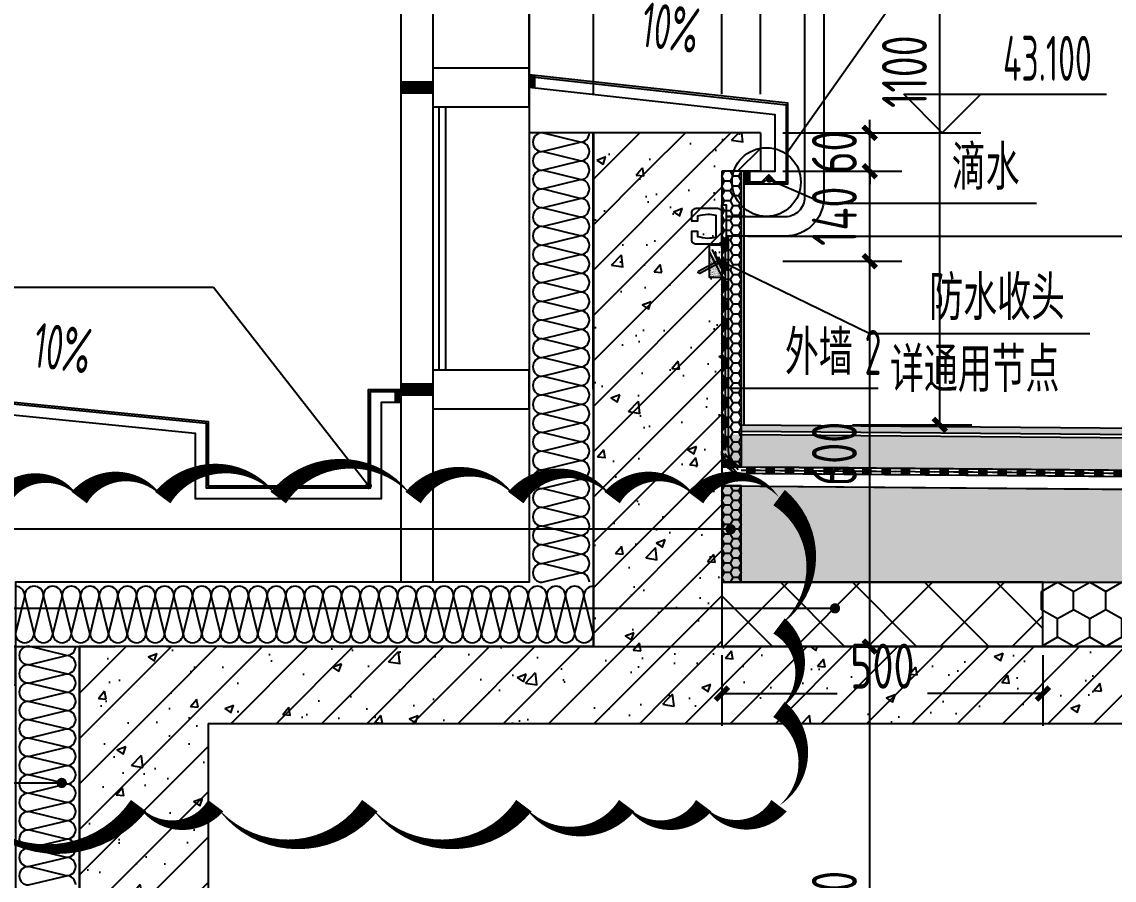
# Model space of a CAD drawing. Extents: x 198753 to 882193, y -399300 to 132460.
# Drawn here: x 359740 to 361442, y -185994 to -184657 of the extents above; entities that cross this region are included whole.
import ezdxf
from ezdxf.enums import TextEntityAlignment as Align

# ---------------------------------------------------------------- set-up
doc = ezdxf.new("R2010")
doc.units = 0
doc.header["$LTSCALE"] = 1000
doc.header["$MEASUREMENT"] = 0
doc.linetypes.add('DOTE', pattern=[2.42, 2, -0.2, 0.02, -0.2])
for name, color, linetype in [('00-图签', 7, 'Continuous'), ('01-标注_尺寸', 124, 'Continuous'), ('01-标注_标高', 200, 'Continuous'), ('01-标注_符号', 200, 'Continuous'), ('02-TEXT_标注', 130, 'Continuous'), ('05-填充_天正', 26, 'Continuous'), ('A-D-玻璃剖线', 130, 'Continuous'), ('A-D-金属剖线', 200, 'Continuous'), ('A-D_龙骨', 131, 'Continuous'), ('A-E_栏杆', 232, 'Continuous'), ('A-O_屋面', 201, 'Continuous'), ('A-O_防水层', 222, 'Continuous'), ('A-SUR_保温', 222, 'Continuous'), ('A-金属背板', 30, 'Continuous'), ('A_AXIS-轴线', 36, 'DOTE'), ('A_STR-砼墙', 51, 'Continuous')]:
    doc.layers.add(name, color=color, linetype=linetype)
doc.layers.add('DIM_MODI', color=6, linetype='Continuous', plot=False)
doc.styles.add('_TCH_DIM', font='ROS1', dxfattribs={"width": 0.8, "bigfont": 'JD'})
doc.styles.add('_TCH_DIM_T3', font='ROS1', dxfattribs={"width": 0.8, "bigfont": 'JD'})
doc.dimstyles.new('_TCH_ARCH&&20', dxfattribs={"dimtxt": 70, "dimasz": 20, "dimexe": 50, "dimexo": 60, "dimgap": 20, "dimtad": 1, "dimdec": 0, "dimzin": 0, "dimdsep": 46, "dimtxsty": '_TCH_DIM_T3', "dimblk": 'ARCHTICK', "dimcen": 0.09, "dimclrt": 4, "dimazin": 2, "dimtfac": 1, "dimtdec": 0, "dimtix": 1, "dimtmove": 2, "dimatfit": 3, "dimfxl": 0, "dimtolj": 1, "dimtzin": 0, "dimarcsym": 0})
pattern_1 = [(45, (0, 0), (-35.355339, 35.355339), []), (50, (0, 0), (143.452037, -12.550427), [15, -165]), (355, (0, 0), (-27.750267, 150.438427), [12, -132]), (100.4514, (11.95, -1.05), (115.701876, 137.88791), [12.74804, -140.22842]), (46.1842, (0, 40), (213.44821, -33.1038), [22.5, -247.5]), (96.6356, (17.79, 37.24), (186.93254, 194.82357), [19.12206, -210.3426]), (351.1842, (0, 40), (186.93239, 194.82372), [18, -198]), (21, (20, 30), (119.38141, -80.523778), [15, -165]), (326, (20, 30), (48.663066, 145.03001), [12, -132]), (71.4514, (29.95, 23.29), (168.044526, 64.5061), [12.74804, -140.22842]), (37.5, (0, 0), (2.431971, 66.578771), [0, -130.4, 0, -134, 0, -132.5]), (7.5, (0, 0), (52.613907, 78.882342), [0, -76.4, 0, -127.4, 0, -50.5]), (327.5, (-44.6, 0), (106.764487, -4.510974), [0, -50, 0, -156, 0, -207]), (317.5, (-64.6, 0), (116.637234, 20.020996), [0, -65, 0, -103.6, 0, -147])]

# ---------------------------------------------------------------- blocks, each defined once
blk = doc.blocks.new('kyuhtr')
blk.add_lwpolyline([(50, -30), (200, -30), (200, 30), (50, 30)], close=True)
at = {"const_width": 20}
blk.add_lwpolyline([(50, 0), (0, 0)], dxfattribs=at)
blk = doc.blocks.new('djalskdjlaskdj')
at = {"layer": '01-标注_符号'}
blk.add_lwpolyline([(6432.9, -125796.9), (7285.5, -125796.9)], dxfattribs=at)
at = {"layer": '01-标注_符号', "const_width": 8}
blk.add_lwpolyline([(7281.5, -125796.9, 1), (7289.5, -125796.9, 1)], format="xyb", close=True, dxfattribs=at)
at = {"layer": 'A-D-玻璃剖线'}
for points in [[(7285.6, -124483.6), (7285.6, -126016.8)], [(7335.6, -124483.6), (7335.6, -126016.8)]]:
    blk.add_lwpolyline(points, dxfattribs=at)
at = {"layer": 'A-D-金属剖线'}
for points in [[(7285.6, -124483.6), (7285.6, -124053.4), (7785.6, -124103.4), (7785.6, -124203.4), (8035.6, -124203.4), (8035.6, -124053.4), (8085.6, -124053.4)], [(7288.6, -124483.6), (7288.6, -124056.7), (7782.6, -124106.1), (7782.6, -124206.4), (8038.6, -124206.4), (8038.6, -124056.4), (8085.6, -124056.4)], [(7305.6, -124483.6), (7305.6, -124075.5), (7765.6, -124121.5), (7765.6, -124223.4), (8055.6, -124223.4), (8055.6, -124073.4), (8085.6, -124073.4)]]:
    blk.add_lwpolyline(points, dxfattribs=at)
at = {"layer": 'A-D_龙骨'}
for points in [[(7485.6, -124483.6), (7485.6, -124453.6)], [(7485.6, -124453.6), (7485.6, -126016.8)]]:
    blk.add_lwpolyline(points, dxfattribs=at)
for p in [(7285.6, -124483.6), (7285.6, -125383.6)]:
    blk.add_blockref('kyuhtr', p, dxfattribs=at)
at = {"layer": '02-TEXT_标注', "style": '_TCH_DIM'}
for s, height, width, p in [('幕墙', 69.46, 0.8, (6432.9, -125775.9)), ('1', 70, 0.64, (6557, -125775.9))]:
    blk.add_text(s, height=height, dxfattribs=dict(at, width=width)).set_placement(p)
blk = doc.blocks.new('_ArchTick')
at = {"color": 0, "linetype": 'ByBlock', "const_width": 0.4}
blk.add_lwpolyline([(-0.5, -0.5), (0.5, 0.5)], dxfattribs=at)
blk = doc.blocks.new('*D2115')
at = {"layer": '01-标注_尺寸', "color": 0, "lineweight": -2, "transparency": 16777216}
for p, q in [((0, -13.3), (0, -123.3)), ((500, -13.3), (500, -123.3)), ((0, -73.3), (179.6, -73.3)), ((500, -73.3), (320.4, -73.3))]:
    blk.add_line(p, q, dxfattribs=at)
at = {"layer": 'Defpoints', "color": 0, "transparency": 16777216}
for p in [(0, 46.7), (500, 46.7), (500, -73.3)]:
    blk.add_point(p, dxfattribs=at)
at = {"layer": '01-标注_尺寸', "color": 0, "lineweight": -2, "transparency": 16777216, "xscale": 20, "yscale": 20, "zscale": 20, "rotation": 180}
blk.add_blockref('_ArchTick', (0, -73.3), dxfattribs=at)
at = {"layer": '01-标注_尺寸', "color": 0, "lineweight": -2, "transparency": 16777216, "xscale": 20, "yscale": 20, "zscale": 20}
blk.add_blockref('_ArchTick', (500, -73.3), dxfattribs=at)
at = {"layer": '01-标注_尺寸', "color": 4, "transparency": 16777216, "insert": (250, -30.6), "char_height": 70, "attachment_point": 5, "style": '_TCH_DIM_T3'}
blk.add_mtext('\\A1;500', dxfattribs=at)
blk = doc.blocks.new('dsafdsg')
for p, q in [((-2.4, -1.8), (-4, 4)), ((-4, 4), (6.3, -6.1)), ((0.5, -4.6), (6.3, -6.1))]:
    blk.add_line(p, q)
for points in [[(-10.7, 8.9), (-10.6, 4.8), (7.3, -12.6), (11.2, -12.3)], [(-9.7, 8.9), (-9.6, 5.2), (-4.9, 0.6)], [(-26.5, -29.5), (-26.6, -26.7), (-2.4, -1.8), (0.5, -4.6), (-23.7, -29.5), (-26.5, -29.5)], [(-4.2, -0.1), (2.3, -6.3)], [(3, -7), (7.7, -11.6), (11.2, -11.3)]]:
    blk.add_lwpolyline(points)
for centre, start, end in [((-10.2, 8.9), 0.813, 180.813), ((-4.5, 0.3), 315.813, 135.813), ((2.7, -6.7), 315.813, 135.813), ((11.2, -11.8), 270.813, 90.813)]:
    blk.add_arc(centre, 0.5, start, end)
blk = doc.blocks.new('$LinePat$聚苯板')
at = {"color": 0}
for p, q in [((14.8, -8.6), (0, 0)), ((29.7, 0), (14.8, -8.6)), ((14.8, -8.6), (14.8, -25.7)), ((14.8, -25.7), (0, -34.3)), ((29.7, -34.3), (14.8, -25.7)), ((0, -34.3), (0, -51.4)), ((0, -51.4), (14.8, -60)), ((14.8, -60), (29.7, -51.4))]:
    blk.add_line(p, q, dxfattribs=at)
blk = doc.blocks.new('$LinePat$防水层2')
at = {"color": 0}
blk.add_line((0, 0), (600, 0), dxfattribs=at)
blk.add_solid([(150, 0), (450, 0), (150, -100), (450, -100)], dxfattribs=at)
blk = doc.blocks.new('*D2152')
at = {"layer": '01-标注_尺寸', "color": 0, "lineweight": -2, "transparency": 16777216}
for p, q in [((360925.7, -185629.8), (361110.9, -185629.8)), ((361060.9, -186429.8), (361060.9, -185629.8)), ((360925.7, -186429.8), (361110.9, -186429.8))]:
    blk.add_line(p, q, dxfattribs=at)
at = {"layer": 'Defpoints', "color": 0, "transparency": 16777216}
for p in [(360865.7, -185629.8), (361060.9, -185629.8), (360865.7, -186429.8)]:
    blk.add_point(p, dxfattribs=at)
at = {"layer": '01-标注_尺寸', "color": 0, "lineweight": -2, "transparency": 16777216, "xscale": 20, "yscale": 20, "zscale": 20}
for p, rotation in [((361060.9, -185629.8), 90), ((361060.9, -186429.8), 270)]:
    blk.add_blockref('_ArchTick', p, dxfattribs=dict(at, rotation=rotation))
at = {"layer": '01-标注_尺寸', "color": 4, "transparency": 16777216, "insert": (361005.9, -186029.8), "char_height": 70, "attachment_point": 5, "rotation": 90, "style": '_TCH_DIM_T3'}
blk.add_mtext('\\A1;800', dxfattribs=at)
blk = doc.blocks.new('*D2153')
at = {"layer": '01-标注_尺寸', "color": 0, "lineweight": -2, "transparency": 16777216}
for p, q in [((360925.7, -185029.8), (361110.9, -185029.8)), ((361060.9, -185629.8), (361060.9, -185029.8)), ((360925.7, -185629.8), (361110.9, -185629.8))]:
    blk.add_line(p, q, dxfattribs=at)
at = {"layer": 'Defpoints', "color": 0, "transparency": 16777216}
for p in [(360865.7, -185029.8), (361060.9, -185029.8), (360865.7, -185629.8)]:
    blk.add_point(p, dxfattribs=at)
at = {"layer": '01-标注_尺寸', "color": 0, "lineweight": -2, "transparency": 16777216, "xscale": 20, "yscale": 20, "zscale": 20}
for p, rotation in [((361060.9, -185029.8), 90), ((361060.9, -185629.8), 270)]:
    blk.add_blockref('_ArchTick', p, dxfattribs=dict(at, rotation=rotation))
at = {"layer": '01-标注_尺寸', "color": 4, "transparency": 16777216, "insert": (361005.9, -185329.8), "char_height": 70, "attachment_point": 5, "rotation": 90, "style": '_TCH_DIM_T3'}
blk.add_mtext('\\A1;600', dxfattribs=at)
blk = doc.blocks.new('*D2154')
at = {"layer": '01-标注_尺寸', "color": 0, "lineweight": -2, "transparency": 16777216}
for p, q in [((360925.7, -184889.8), (361110.9, -184889.8)), ((361060.9, -185029.8), (361060.9, -184889.8)), ((360925.7, -185029.8), (361110.9, -185029.8))]:
    blk.add_line(p, q, dxfattribs=at)
at = {"layer": 'Defpoints', "color": 0, "transparency": 16777216}
for p in [(360865.7, -184889.8), (361060.9, -184889.8), (360865.7, -185029.8)]:
    blk.add_point(p, dxfattribs=at)
at = {"layer": '01-标注_尺寸', "color": 0, "lineweight": -2, "transparency": 16777216, "xscale": 20, "yscale": 20, "zscale": 20}
for p, rotation in [((361060.9, -184889.8), 90), ((361060.9, -185029.8), 270)]:
    blk.add_blockref('_ArchTick', p, dxfattribs=dict(at, rotation=rotation))
at = {"layer": '01-标注_尺寸', "color": 4, "transparency": 16777216, "insert": (361005.9, -184959.8), "char_height": 70, "attachment_point": 5, "rotation": 90, "style": '_TCH_DIM_T3'}
blk.add_mtext('\\A1;140', dxfattribs=at)
blk = doc.blocks.new('*D2155')
at = {"layer": '01-标注_尺寸', "color": 0, "lineweight": -2, "transparency": 16777216}
for p, q in [((361060.9, -184829.8), (361060.9, -184809.8)), ((360925.7, -184829.8), (361110.9, -184829.8)), ((361060.9, -184889.8), (361060.9, -184829.8)), ((360925.7, -184889.8), (361110.9, -184889.8)), ((361060.9, -184889.8), (361060.9, -184909.8))]:
    blk.add_line(p, q, dxfattribs=at)
at = {"layer": 'Defpoints', "color": 0, "transparency": 16777216}
for p in [(360865.7, -184829.8), (361060.9, -184829.8), (360865.7, -184889.8)]:
    blk.add_point(p, dxfattribs=at)
at = {"layer": '01-标注_尺寸', "color": 0, "lineweight": -2, "transparency": 16777216, "xscale": 20, "yscale": 20, "zscale": 20}
for p, rotation in [((361060.9, -184829.8), 270), ((361060.9, -184889.8), 90)]:
    blk.add_blockref('_ArchTick', p, dxfattribs=dict(at, rotation=rotation))
at = {"layer": '01-标注_尺寸', "color": 4, "transparency": 16777216, "insert": (361005.9, -184859.8), "char_height": 70, "attachment_point": 5, "rotation": 90, "style": '_TCH_DIM_T3'}
blk.add_mtext('\\A1;60', dxfattribs=at)
blk = doc.blocks.new('$LinePat$岩棉板')
at = {"color": 0}
for p, q in [((0, -17), (12, -67)), ((12, -67), (24, -17))]:
    blk.add_line(p, q, dxfattribs=at)
for centre, start, end in [((12, -17), 0, 180), ((0, -67), 270, 0), ((24, -67), 180, 270)]:
    blk.add_arc(centre, 12, start, end, dxfattribs=at)
at = {"layer": 'Defpoints'}
blk.add_point((0, 0.1), dxfattribs=at)
at = {"layer": 'Defpoints', "color": 0}
blk.add_point((24, -84), dxfattribs=at)
blk = doc.blocks.new('dasdhkjdhkljd')
at = {"layer": '01-标注_符号', "const_width": 8}
blk.add_lwpolyline([(268.2, -177.5, 1), (276.2, -177.5, 1)], format="xyb", close=True, dxfattribs=at)
at = {"layer": '01-标注_符号'}
blk.add_lwpolyline([(-852.7, -177.5), (272.2, -177.5)], dxfattribs=at)
at = {"layer": 'A-SUR_保温'}
blk.add_lwpolyline([(1100.2, 35.3), (1100, 835), (1000, 835), (1000, 135), (200, 135), (200, -765), (300, -765), (300, 35.3), (1100.2, 35.3)], dxfattribs=at)
at = {"layer": 'A-金属背板'}
blk.add_lwpolyline([(860, 875.4), (870, 875.4), (870, 465.3), (860, 465.3)], close=True, dxfattribs=at)
at = {"layer": 'A-SUR_保温', "yscale": 1.188379012465143, "zscale": 1.188379012465143}
for p, xscale, rotation in [((1000, 805.8), 1.215277637472952, 90), ((1000, 776.7), 1.215277637472952, 90), ((1000, 747.5), 1.215277637472952, 90), ((1000, 718.3), 1.215277637472952, 90), ((1000, 689.2), 1.215277637472952, 90), ((1000, 660), 1.215277637472952, 90), ((1000, 630.8), 1.215277637472952, 90), ((1000, 601.7), 1.215277637472952, 90), ((1000, 572.5), 1.215277637472952, 90), ((1000, 543.3), 1.215277637472952, 90), ((1000, 514.2), 1.215277637472952, 90), ((1000, 485), 1.215277637472952, 90), ((1000, 455.8), 1.215277637472952, 90), ((1000, 426.7), 1.215277637472952, 90), ((1000, 397.5), 1.215277637472952, 90), ((1000, 368.3), 1.215277637472952, 90), ((1000, 339.2), 1.215277637472952, 90), ((1000, 310), 1.215277637472952, 90), ((1000, 280.8), 1.215277637472952, 90), ((1000, 251.7), 1.215277637472952, 90), ((1000, 222.5), 1.215277637472952, 90), ((1000, 193.3), 1.215277637472952, 90), ((1000, 164.2), 1.215277637472952, 90), ((1000, 135), 1.215277637472952, 90), ((229, 35), 1.209676400311606, 179.9999999986771), ((258.1, 35), 1.209676400311606, 179.9999999986771), ((287.1, 35), 1.209676400311606, 179.9999999986771), ((316.1, 35), 1.209676400311606, 179.9999999986771), ((345.2, 35), 1.209676400311606, 179.9999999986771), ((374.2, 35), 1.209676400311606, 179.9999999986771), ((403.2, 35), 1.209676400311606, 179.9999999986771), ((432.3, 35), 1.209676400311606, 179.9999999986771), ((461.3, 35), 1.209676400311606, 179.9999999986771), ((490.3, 35), 1.209676400311606, 179.9999999986771), ((519.4, 35), 1.209676400311606, 179.9999999986771), ((548.4, 35), 1.209676400311606, 179.9999999986771), ((577.4, 35), 1.209676400311606, 179.9999999986771), ((606.5, 35), 1.209676400311606, 179.9999999986771), ((635.5, 35), 1.209676400311606, 179.9999999986771), ((664.5, 35), 1.209676400311606, 179.9999999986771), ((693.5, 35), 1.209676400311606, 179.9999999986771), ((722.6, 35), 1.209676400311606, 179.9999999986771), ((751.6, 35), 1.209676400311606, 179.9999999986771), ((780.6, 35), 1.209676400311606, 179.9999999986771), ((809.7, 35), 1.209676400311606, 179.9999999986771), ((838.7, 35), 1.209676400311606, 179.9999999986771), ((867.7, 35), 1.209676400311606, 179.9999999986771), ((896.8, 35), 1.209676400311606, 179.9999999986771), ((925.8, 35), 1.209676400311606, 179.9999999986771), ((954.8, 35), 1.209676400311606, 179.9999999986771), ((983.9, 35), 1.209676400311606, 179.9999999986771), ((1012.9, 35), 1.209676400311606, 179.9999999986771), ((1041.9, 35), 1.209676400311606, 179.9999999986771), ((1071, 35), 1.209676400311606, 179.9999999986771), ((1100, 35), 1.209676400311606, 179.9999999986771), ((200, 6.7), 1.190854552534985, 90), ((200, -21.9), 1.190854552534985, 90), ((200, -50.5), 1.190854552534985, 90), ((200, -79.1), 1.190854552534985, 90), ((200, -107.6), 1.190854552534985, 90), ((200, -136.2), 1.190854552534985, 90), ((200, -164.8), 1.190854552534985, 90), ((200, -193.4), 1.190854552534985, 90), ((200, -222), 1.190854552534985, 90), ((200, -250.6), 1.190854552534985, 90), ((200, -279.1), 1.190854552534985, 90), ((200, -307.7), 1.190854552534985, 90), ((200, -336.3), 1.190854552534985, 90)]:
    blk.add_blockref('$LinePat$岩棉板', p, dxfattribs=dict(at, xscale=xscale, rotation=rotation))
blk = doc.blocks.new('iutgoire')
at = {"layer": '01-标注_符号'}
for p, q in [((278.3, -73.3), (497.4, 237.6)), ((497.4, 237.6), (1111.1, 237.6)), ((1311.1, 237.6), (1111.1, 237.6)), ((251.9, -112.9), (336.9, -150.1)), ((336.9, -150.1), (667.8, -150.1))]:
    blk.add_line(p, q, dxfattribs=at)
blk.add_lwpolyline([(-6.6, 80.1, 0, 0, 0), (123.4, 64, 16, 0, 0), (182.9, 56.6, 0, 0, 0)], format="xyseb", dxfattribs=at)
at = {"layer": '01-标注_符号', "const_width": 5.33}
blk.add_lwpolyline([(249.5, -111.8, 1), (254.3, -114, 1)], format="xyb", close=True, dxfattribs=at)
at = {"layer": '01-标注_符号'}
for centre, radius in [((1211.1, 237.6), 100), ((247.5, -117), 53.5)]:
    blk.add_circle(centre, radius, dxfattribs=at)
at = {"layer": 'A-D-金属剖线', "const_width": 10}
for points in [[(-117, 50.3), (-117, 30.3)], [(218, -100), (218, -120)]]:
    blk.add_lwpolyline(points, dxfattribs=at)
at = {"layer": 'A-D-金属剖线'}
for points in [[(213, -120), (281, -120), (281, 5.9), (-122, 50)], [(-122, 47.1), (278, 3.2), (278, -117)], [(213, -100), (261, -100), (261, -12.5), (-122, 30.3)], [(278, -117), (262.2, -117), (251, -105.8), (239.8, -117), (213, -117)], [(281, -120), (261, -120), (251, -110), (241, -120), (213, -120)]]:
    blk.add_lwpolyline(points, dxfattribs=at)
at = {"layer": '02-TEXT_标注', "style": '_TCH_DIM'}
for s, height, width, p in [('女儿墙上封铝板做法', 69.46, 0.8, (545.3, 263.4)), ('参', 69.5, 0.8, (804.1, 146.6)), ('97J103-1', 70, 0.64, (866.1, 146.6)), ('滴水', 69.46, 0.8, (536.1, -129.1))]:
    blk.add_text(s, height=height, dxfattribs=dict(at, width=width)).set_placement(p)
for s, p, p2 in [('-', (1197, 256), (1225.3, 256)), ('8', (1197, 166.2), (1225.3, 166.2))]:
    blk.add_text(s, height=53, dxfattribs=at).set_placement(p, p2, align=Align.FIT)
at = {"layer": '02-TEXT_标注', "style": '_TCH_DIM', "width": 0.64}
blk.add_text('10%', height=70, rotation=352.9353, dxfattribs=at).set_placement((50, 94.2))
blk = doc.blocks.new('*D2166')
at = {"layer": '01-标注_尺寸', "color": 0, "lineweight": -2, "transparency": 16777216}
for p, q in [((203.3, 940.8), (389.4, 940.8)), ((339.4, -159.2), (339.4, 940.8)), ((203.3, -159.2), (389.4, -159.2))]:
    blk.add_line(p, q, dxfattribs=at)
at = {"layer": 'Defpoints', "color": 0, "transparency": 16777216}
for p in [(143.3, 940.8), (339.4, 940.8), (143.3, -159.2)]:
    blk.add_point(p, dxfattribs=at)
at = {"layer": '01-标注_尺寸', "color": 0, "lineweight": -2, "transparency": 16777216, "xscale": 20, "yscale": 20, "zscale": 20}
for p, rotation in [((339.4, 940.8), 90), ((339.4, -159.2), 270)]:
    blk.add_blockref('_ArchTick', p, dxfattribs=dict(at, rotation=rotation))
at = {"layer": '01-标注_尺寸', "color": 4, "transparency": 16777216, "insert": (284.4, 390.8), "char_height": 70, "attachment_point": 5, "rotation": 90, "style": '_TCH_DIM_T3'}
blk.add_mtext('\\A1;1100', dxfattribs=at)
blk = doc.blocks.new('*D2050')
at = {"layer": '01-标注_尺寸', "color": 0, "lineweight": -2, "transparency": 16777216}
for p, q in [((360530.4, -184769.8), (360530.4, -184564.1)), ((360630.6, -184769.8), (360630.6, -184564.1)), ((360530.4, -184614.1), (360510.4, -184614.1)), ((360530.4, -184614.1), (360630.6, -184614.1)), ((360630.6, -184614.1), (360650.6, -184614.1))]:
    blk.add_line(p, q, dxfattribs=at)
at = {"layer": 'Defpoints', "color": 0, "transparency": 16777216}
for p in [(360630.6, -184614.1), (360530.4, -184829.8), (360630.6, -184829.8)]:
    blk.add_point(p, dxfattribs=at)
at = {"layer": '01-标注_尺寸', "color": 0, "lineweight": -2, "transparency": 16777216, "xscale": 20, "yscale": 20, "zscale": 20}
blk.add_blockref('_ArchTick', (360530.4, -184614.1), dxfattribs=at)
at = {"layer": '01-标注_尺寸', "color": 0, "lineweight": -2, "transparency": 16777216, "xscale": 20, "yscale": 20, "zscale": 20, "rotation": 180}
blk.add_blockref('_ArchTick', (360630.6, -184614.1), dxfattribs=at)
at = {"layer": '01-标注_尺寸', "color": 4, "transparency": 16777216, "insert": (360580.5, -184559.1), "char_height": 70, "attachment_point": 5, "style": '_TCH_DIM_T3'}
blk.add_mtext('\\A1;100', dxfattribs=at)
blk = doc.blocks.new('*D2051')
at = {"layer": '01-标注_尺寸', "color": 0, "lineweight": -2, "transparency": 16777216}
for p, q in [((360630.6, -184769.8), (360630.6, -184564.1)), ((360830.6, -184769.8), (360830.6, -184564.1)), ((360630.6, -184614.1), (360830.6, -184614.1))]:
    blk.add_line(p, q, dxfattribs=at)
at = {"layer": 'Defpoints', "color": 0, "transparency": 16777216}
for p in [(360830.6, -184614.1), (360630.6, -184829.8), (360830.6, -184829.8)]:
    blk.add_point(p, dxfattribs=at)
at = {"layer": '01-标注_尺寸', "color": 0, "lineweight": -2, "transparency": 16777216, "xscale": 20, "yscale": 20, "zscale": 20, "rotation": 180}
blk.add_blockref('_ArchTick', (360630.6, -184614.1), dxfattribs=at)
at = {"layer": '01-标注_尺寸', "color": 0, "lineweight": -2, "transparency": 16777216, "xscale": 20, "yscale": 20, "zscale": 20}
blk.add_blockref('_ArchTick', (360830.6, -184614.1), dxfattribs=at)
at = {"layer": '01-标注_尺寸', "color": 4, "transparency": 16777216, "insert": (360730.6, -184559.1), "char_height": 70, "attachment_point": 5, "style": '_TCH_DIM_T3'}
blk.add_mtext('\\A1;200', dxfattribs=at)
blk = doc.blocks.new('*D2052')
at = {"layer": '01-标注_尺寸', "color": 0, "lineweight": -2, "transparency": 16777216}
for p, q in [((360830.6, -184769.8), (360830.6, -184564.1)), ((360890.6, -184769.8), (360890.6, -184564.1)), ((360830.6, -184614.1), (360810.6, -184614.1)), ((360830.6, -184614.1), (360890.6, -184614.1)), ((360890.6, -184614.1), (360910.6, -184614.1))]:
    blk.add_line(p, q, dxfattribs=at)
at = {"layer": 'Defpoints', "color": 0, "transparency": 16777216}
for p in [(360890.6, -184614.1), (360830.6, -184829.8), (360890.6, -184829.8)]:
    blk.add_point(p, dxfattribs=at)
at = {"layer": '01-标注_尺寸', "color": 0, "lineweight": -2, "transparency": 16777216, "xscale": 20, "yscale": 20, "zscale": 20}
blk.add_blockref('_ArchTick', (360830.6, -184614.1), dxfattribs=at)
at = {"layer": '01-标注_尺寸', "color": 0, "lineweight": -2, "transparency": 16777216, "xscale": 20, "yscale": 20, "zscale": 20, "rotation": 180}
blk.add_blockref('_ArchTick', (360890.6, -184614.1), dxfattribs=at)
at = {"layer": '01-标注_尺寸', "color": 4, "transparency": 16777216, "insert": (360860.6, -184559.1), "char_height": 70, "attachment_point": 5, "style": '_TCH_DIM_T3'}
blk.add_mtext('\\A1;60', dxfattribs=at)
blk = doc.blocks.new('dfsgfdgh')
at = {"transparency": 33554641}
h = blk.add_hatch(dxfattribs=at)
h.set_pattern_fill('ANSI37', color=26, scale=50)
h.set_pattern_definition([(45, (4580, -17100), (-56.1266, 56.1266), []), (135, (4580, -17100), (-56.1266, -56.1266), [])])
h.paths.add_polyline_path([(0, 0), (500, 0), (500, 100), (0, 100)])
at = {"color": 26}
blk.add_lwpolyline([(0, 0), (500, 0), (500, 100), (0, 100)], close=True, dxfattribs=at)
at = {"layer": '01-标注_尺寸'}
dim = blk.add_linear_dim(base=(500, -73.3), p1=(0, 46.7), p2=(500, 46.7), angle=360, dimstyle='_TCH_ARCH&&20', dxfattribs=at)
dim.commit()
dim.dimension.update_dxf_attribs({"geometry": '*D2115', "text_midpoint": (250, -30.6), "dimtype": 161})
blk = doc.blocks.new('dlaksjdlkjasdl')
at = {"layer": '05-填充_天正'}
h = blk.add_hatch(dxfattribs=at)
h.set_pattern_fill('钢筋混凝土', color=256, scale=20, style=0)
h.set_pattern_definition(pattern_1)
h.paths.add_polyline_path([(360630.6, -184829.8), (360630.6, -184889.8), (360890.6, -184889.8), (360890.6, -184829.8)])
h = blk.add_hatch(dxfattribs=at)
h.set_pattern_fill('钢筋混凝土', color=256, scale=20, style=0)
h.set_pattern_definition(pattern_1)
h.paths.add_polyline_path([(360830.6, -184889.8), (360630.6, -184889.8), (360630.6, -185629.5), (360737.2, -185669.5), (360830.6, -185629.5)])
h = blk.add_hatch(dxfattribs=at)
h.set_pattern_fill('钢筋混凝土', color=256, scale=20, style=0)
h.set_pattern_definition(pattern_1)
h.paths.add_polyline_path([(360030.4, -185749.5), (359830.4, -185629.5), (359830.4, -186429.5), (360030.4, -186429.5)])
h = blk.add_hatch(dxfattribs=at)
h.set_pattern_fill('钢筋混凝土', color=256, scale=20, style=0)
h.set_pattern_definition(pattern_1)
h.paths.add_polyline_path([(359830.4, -185629.5), (360030.4, -185749.5), (360750.6, -185749.5), (360737.2, -185669.5), (360630.6, -185629.5)])
h = blk.add_hatch(dxfattribs=at)
h.set_pattern_fill('钢筋混凝土', color=256, scale=20, style=0)
h.set_pattern_definition(pattern_1)
h.paths.add_polyline_path([(362880.4, -185749.5), (362880.4, -185629.5), (360830.6, -185629.5), (360737.2, -185669.5), (360750.6, -185749.5)])
at = {"layer": 'A-SUR_保温'}
h = blk.add_hatch(dxfattribs=at)
h.set_pattern_fill('AR-SAND', color=26)
h.set_pattern_definition([(37.5, (361730.5672, -197904.7717), (-0.08000156, 2.4470662), [0, -1.9304, 0, -2.159, 0, -2.06375]), (7.5, (361730.5672, -197904.7717), (2.2476164, 3.5841255), [0, -1.0414, 0, -1.7399, 0, -0.66675]), (327.5, (361729.0051, -197904.7717), (3.95496185, 0.00718592), [0, -0.635, 0, -2.286, 0, -2.9845]), (317.5, (361729.005, -197904.7717), (3.8177823, 1.1146466), [0, -0.3175, 0, -1.4986, 0, -1.7145])])
h.paths.add_polyline_path([(360810.6, -185014.1), (360810.6, -185054.8), (360830.6, -185054.8), (360830.6, -185052.8)])
h = blk.add_hatch(dxfattribs=at)
h.set_pattern_fill('ANSI36', color=26, scale=10)
h.set_pattern_definition([(45, (272843.27, 216802.605), (8.4189901, 30.8696304), [39.6875, -7.9375, 0, -7.9375])])
h.paths.add_polyline_path([(364382.6, -185323.8), (364382.6, -185313.8), (360860.6, -185284.6), (360860.6, -185294.6)])
h = blk.add_hatch(dxfattribs=at)
h.set_pattern_fill('混凝土', color=26, scale=20)
h.set_pattern_definition([(50, (-113439.5, 110003.05), (143.452037, -12.550427), [15, -165]), (355, (-113439.5, 110003.05), (-27.750267, 150.438427), [12, -132]), (100.4514, (-113427.54, 110002), (115.701876, 137.88791), [12.748038, -140.228422]), (46.1842, (-113439.5, 110043.05), (213.44821, -33.103803), [22.5, -247.5]), (96.6356, (-113421.7, 110040.3), (186.93254, 194.823574), [19.12206, -210.3426]), (351.1842, (-113439.5, 110043.05), (186.93239, 194.82372), [18, -198]), (21, (-113419.5, 110033.05), (119.38141, -80.523778), [15, -165]), (326, (-113419.5, 110033.05), (48.663066, 145.03001), [12, -132]), (71.4514, (-113409.55, 110026.34), (168.044526, 64.5061), [12.748038, -140.228422]), (37.5, (-113439.494, 110003.05), (2.431971, 66.578771), [0, -130.4, 0, -134, 0, -132.5]), (7.5, (-113439.494, 110003.05), (52.6139075, 78.882342), [0, -76.4, 0, -127.4, 0, -50.5]), (327.5, (-113484.094, 110003.05), (106.764487, -4.5109743), [0, -50, 0, -156, 0, -207]), (317.5, (-113504.09, 110003.05), (116.637234, 20.020996), [0, -65, 0, -103.6, 0, -147])])
h.paths.add_polyline_path([(364382.6, -185373.7), (364382.6, -185323.6), (360830.6, -185299.7), (360830.6, -185350)])
h = blk.add_hatch(dxfattribs=at)
h.set_pattern_fill('加气混凝土', color=26, scale=20)
h.set_pattern_definition([(0, (395335.8, 212519.55), (120, 240), [0, -240]), (0, (395195.4, 212487.15), (120, 240), [0, -240]), (0, (395273.4, 212484.75), (120, 240), [0, -240]), (0, (395358.6, 212555.55), (120, 240), [0, -240]), (0, (395259, 212472.75), (120, 240), [0, -240]), (0, (395382.6, 212706.75), (120, 240), [0, -240]), (0, (395309.4, 212687.55), (120, 240), [0, -240]), (0, (395347.8, 212657.55), (120, 240), [0, -240]), (0, (395152.2, 212652.75), (120, 240), [0, -240]), (0, (395269.8, 212641.95), (120, 240), [0, -240]), (0, (395224.2, 212580.75), (120, 240), [0, -240]), (0, (395226.6, 212490.75), (120, 240), [0, -240]), (0, (395316.6, 212481.15), (120, 240), [0, -240]), (0, (395382.6, 212586.75), (120, 240), [0, -240]), (0, (395158.2, 212549.55), (120, 240), [0, -240]), (0, (395178.6, 212590.35), (120, 240), [0, -240]), (0, (395272.2, 212573.55), (120, 240), [0, -240]), (0, (395238.6, 212538.75), (120, 240), [0, -240]), (0, (395219.4, 212617.95), (120, 240), [0, -240]), (0, (395249.4, 212707.95), (120, 240), [0, -240]), (0, (395167.8, 212499.15), (120, 240), [0, -240]), (0, (395299.8, 212658.75), (120, 240), [0, -240]), (0, (395188.2, 212662.35), (120, 240), [0, -240]), (0, (395169, 212693.55), (120, 240), [0, -240]), (130.601294, (395367.866, 212631.61), (-599.99999337, 720.00000315), [10.53662, -4414.8444]), (18.434949, (395350.723, 212636.18), (599.9999978, 239.9999982), [10.8421, -1507.05116]), (90, (395350.72, 212625.9), (120, 240), [10.28571, -469.71426]), (161.565051, (395361.01, 212622.467), (-600.000003, 239.999982), [10.8421, -1507.05116]), (53.130102, (395361.01, 212622.467), (120, 240), [11.42857, -1188.5714]), (135, (395370.15, 212500.18), (-120.000015, 239.999984), [9.69746, -669.12504]), (45, (395356.44, 212500.18), (120, 239.999999), [9.69746, -669.12504]), (135, (395363.294, 212493.32), (-120.000015, 239.999984), [9.69746, -669.12504]), (45, (395363.294, 212493.32), (120, 239.999999), [9.69746, -669.12504]), (116.56505, (395254.72, 212661.32), (-2e-05, 479.99999), [12.77753, -255.5506]), (180, (395249, 212672.75), (-120, 240), [13.71429, -226.2857]), (63.43495, (395229.58, 212661.32), (1e-06, 480), [12.77753, -255.5506]), (116.56505, (395235.3, 212649.9), (-2e-05, 479.99999), [12.77753, -255.5506]), (0, (395235.3, 212649.9), (120, 240), [13.71429, -226.2857]), (63.43495, (395249, 212649.9), (1e-06, 480), [12.77753, -255.5506]), (107.102728, (395345.009, 212580.181), (-359.99998624, 1200.00000194), [15.54454, -6513.161]), (143.972626, (395340.437, 212595.038), (-2279.9999711, 1679.9999981), [15.54454, -3248.808]), (180, (395327.87, 212604.18), (-120, 240), [14.85714, -225.14284]), (36.0273733, (395300.437, 212595.038), (2279.99998315, 1679.9999819), [15.54454, -3248.808]), (71.565051, (395295.866, 212581.324), (360.000002, 1199.999998), [14.45613, -1503.43712]), (107.102728, (395300.437, 212566.467), (-359.99998624, 1200.00000194), [15.54454, -6513.161]), (143.972626, (395313.009, 212557.324), (-2279.9999711, 1679.9999981), [15.54454, -3248.808]), (0, (395313, 212557.32), (120, 240), [14.85714, -225.14284]), (36.0273733, (395327.866, 212557.324), (2279.99998315, 1679.9999819), [15.54454, -3248.808]), (71.565051, (395340.437, 212566.467), (360.000002, 1199.999998), [14.45613, -1503.43712]), (150.255118, (395347.294, 212692.18), (-360.0000009, 239.999997), [9.21401, -1925.72784]), (90, (395339.3, 212687.61), (120, 240), [9.14286, -470.8571]), (29.744881, (395339.294, 212687.61), (360.0000002, 239.9999989), [9.21401, -1925.72784]), (116.56505, (395291.3, 212521.9), (-2e-05, 479.99999), [12.77753, -255.5506]), (168.690067, (395285.58, 212533.324), (-1080.0000008, 239.999994), [11.6549, -2435.8742]), (41.185925, (395265.009, 212527.61), (2999.99998182, 2639.9999769), [12.14874, -5090.3208]), (90, (395265.01, 212516.18), (120, 240), [11.42857, -468.5714]), (138.814074, (395274.151, 212508.181), (-2999.99994668, 2640.0000168), [12.14874, -5090.3208]), (16.6992442, (395274.151, 212508.181), (3959.9999702, 1199.99998743), [11.93178, -4999.415]), (60.945396, (395285.58, 212511.61), (119.99999968, 239.99999788), [11.76643, -4930.1358]), (109.983106, (395190.723, 212622.467), (-600.00000226, 1679.99999555), [13.3768, -5604.879]), (155.556045, (395186.151, 212635.038), (-1560.00000595, 719.99998504), [13.8092, -5786.0526]), (24.4439547, (395161.009, 212635.038), (1560.00000078, 719.99999654), [13.8092, -5786.0526]), (70.0168934, (395156.437, 212622.467), (600.0000018, 1679.99999583), [13.3768, -5604.879]), (109.983106, (395161.009, 212609.895), (-600.00000226, 1679.99999555), [13.3768, -5604.879]), (160.016893, (395173.58, 212605.324), (-600.0000004, 239.9999891), [13.3768, -2795.751]), (19.9831065, (395173.58, 212605.324), (599.9999967, 239.9999996), [13.3768, -2795.751]), (70.0168934, (395186.151, 212609.895), (600.0000018, 1679.99999583), [13.3768, -5604.879]), (122.005383, (395279.866, 212600.753), (-120.0000161, 239.9999877), [10.78169, -2253.3736]), (18.434949, (395263.866, 212606.467), (599.9999978, 239.9999982), [10.8421, -1507.05116]), (90, (395263.87, 212596.18), (120, 240), [10.28571, -469.71426]), (161.565051, (395274.15, 212592.753), (-600.000003, 239.999982), [10.8421, -1507.05116]), (54.462322, (395274.151, 212592.753), (839.9999988, 1199.9999982), [9.83123, -4119.2846]), (116.56505, (395210.15, 212542.47), (-2e-05, 479.99999), [12.77753, -255.5506]), (180, (395204.44, 212553.9), (-120, 240), [12.57143, -227.42856]), (59.0362434, (395185.009, 212542.467), (120.0000004, 239.9999988), [13.32789, -2785.5288]), (120.963756, (395191.866, 212531.038), (-120.0000164, 239.999989), [13.32789, -2785.5288]), (0, (395191.87, 212531.04), (120, 240), [12.57143, -227.42856]), (63.43495, (395204.44, 212531.04), (1e-06, 480), [12.77753, -255.5506])])
h.paths.add_polyline_path([(364382.6, -185529.7), (364382.6, -185403.7), (360830.6, -185380), (360830.6, -185529.6)])
at = {"layer": '01-标注_符号'}
for p, q in [((360828.5, -185029.2), (361060.9, -185142.4)), ((361060.9, -185142.4), (361403.5, -185142.4))]:
    blk.add_line(p, q, dxfattribs=at)
blk.add_lwpolyline([(361073.9, -185227.9), (360843.2, -185227.9)], dxfattribs=at)
at = {"layer": 'A-O_屋面'}
for p, q in [((360860.6, -185284.6), (364382.6, -185313.8)), ((360860.6, -185294.6), (364382.6, -185323.8)), ((360860.6, -185299.7), (364382.6, -185328.8)), ((360830.6, -185379.8), (364382.6, -185408.9))]:
    blk.add_line(p, q, dxfattribs=at)
for points in [[(360830.7, -185349.8), (364382.6, -185378.9)], [(360830.6, -185359.8), (364382.6, -185388.9)], [(360830.6, -185379.8), (364382.6, -185408.9)], [(360830.6, -185529.8), (364382.6, -185529.8)]]:
    blk.add_lwpolyline(points, dxfattribs=at)
at = {"layer": 'A-O_防水层'}
for points in [[(360830.6, -184889.8), (360830.6, -185324.8, 0.450127), (360860.6, -185360.1), (364382.6, -185388.9)], [(360840.6, -184992.4), (360840.6, -185324.8, 0.330591), (360860.6, -185350.1), (364382.6, -185378.9)]]:
    blk.add_lwpolyline(points, format="xyb", dxfattribs=at)
at = {"layer": 'A-SUR_保温'}
blk.add_line((360830.6, -185052.8), (360810.6, -185014.1), dxfattribs=at)
for points in [[(360860.6, -184889.8), (360860.6, -185349.8)], [(360865.6, -185284.6), (360865.6, -184889.5)]]:
    blk.add_lwpolyline(points, dxfattribs=at)
at = {"layer": 'A-SUR_保温', "color": 26}
blk.add_lwpolyline([(360830.6, -185529.8), (360860.6, -185529.8), (360860.6, -185379.8), (360830.6, -185379.8), (360830.6, -185529.8)], dxfattribs=at)
at = {"layer": 'A_STR-砼墙'}
for p, q in [((360630.6, -184829.8), (360630.6, -184889.8)), ((360890.6, -184829.8), (360630.6, -184829.8)), ((360890.6, -184829.8), (360890.6, -184889.8)), ((360630.6, -184889.8), (360630.6, -185629.5)), ((360830.6, -184889.8), (360830.6, -185629.5)), ((360890.6, -184889.8), (360830.6, -184889.8)), ((359830.4, -185629.5), (359830.4, -186429.5)), ((359830.4, -185629.5), (360630.6, -185629.5)), ((360830.6, -185629.5), (362880.4, -185629.5)), ((360030.4, -185749.5), (360030.4, -186429.5)), ((360030.4, -185749.5), (360750.6, -185749.5)), ((360750.6, -185749.5), (362880.4, -185749.5))]:
    blk.add_line(p, q, dxfattribs=at)
blk.add_lwpolyline([(360830.6, -185004.8), (360810.6, -185004.8), (360810.6, -185054.8), (360830.6, -185054.8)], dxfattribs=at)
at = {"layer": 'A-O_防水层', "yscale": 0.05, "zscale": 0.05}
for p, xscale, rotation in [((360835.6, -184992.4), 0.05036248211420818, 270.0000000022977), ((360840.6, -184992.4), 0.05036248211420818, 270.0000000022977), ((360835.6, -185022.6), 0.05036248211420818, 270.0000000022977), ((360840.6, -185022.6), 0.05036248211420818, 270.0000000022977), ((360835.6, -185052.8), 0.05036248211420818, 270.0000000022977), ((360840.6, -185052.8), 0.05036248211420818, 270.0000000022977), ((360835.6, -185083), 0.05036248211420818, 270.0000000022977), ((360840.6, -185083), 0.05036248211420818, 270.0000000022977), ((360835.6, -185113.2), 0.05036248211420818, 270.0000000022977), ((360840.6, -185113.2), 0.05036248211420818, 270.0000000022977), ((360835.6, -185143.5), 0.05036248211420818, 270.0000000022977), ((360840.6, -185143.5), 0.05036248211420818, 270.0000000022977), ((360835.6, -185173.7), 0.05036248211420818, 270.0000000022977), ((360840.6, -185173.7), 0.05036248211420818, 270.0000000022977), ((360835.6, -185203.9), 0.05036248211420818, 270.0000000022977), ((360840.6, -185203.9), 0.05036248211420818, 270.0000000022977), ((360835.6, -185234.1), 0.05036248211420818, 270.0000000022977), ((360840.6, -185234.1), 0.05036248211420818, 270.0000000022977), ((360835.6, -185264.3), 0.05036248211420818, 270.0000000022977), ((360840.6, -185264.3), 0.05036248211420818, 270.0000000022977), ((360835.6, -185294.6), 0.05036248211420818, 270.0000000022977), ((360840.6, -185294.6), 0.05036248211420818, 270.0000000022977), ((360829.4, -185330.4), 0.06540432459899427, 310.3727033262929), ((360835.4, -185329.5), 0.05366424254318018, 309.5405787730102), ((360860.6, -185350.1), 0.05017259166351752, 359.5312682968777), ((360860.6, -185355.1), 0.0501725916582979, 359.5312690254698), ((360890.7, -185350.3), 0.05017259166351752, 359.5312682968777), ((360890.7, -185355.3), 0.0501725916582979, 359.5312690254698), ((360920.8, -185350.5), 0.05017259166351752, 359.5312682968777), ((360920.8, -185355.5), 0.0501725916582979, 359.5312690254698), ((360950.9, -185350.8), 0.05017259166351752, 359.5312682968777), ((360950.9, -185355.8), 0.0501725916582979, 359.5312690254698), ((360981, -185351), 0.05017259166351752, 359.5312682968777), ((360981, -185356), 0.0501725916582979, 359.5312690254698), ((361011.1, -185351.3), 0.05017259166351752, 359.5312682968777), ((361011.1, -185356.3), 0.0501725916582979, 359.5312690254698), ((361041.2, -185351.5), 0.05017259166351752, 359.5312682968777), ((361041.2, -185356.5), 0.0501725916582979, 359.5312690254698), ((361071.3, -185351.8), 0.05017259166351752, 359.5312682968777), ((361071.3, -185356.8), 0.0501725916582979, 359.5312690254698), ((361101.4, -185352), 0.05017259166351752, 359.5312682968777), ((361101.4, -185357), 0.0501725916582979, 359.5312690254698), ((361131.5, -185352.3), 0.05017259166351752, 359.5312682968777), ((361131.5, -185357.3), 0.0501725916582979, 359.5312690254698), ((361161.6, -185352.5), 0.05017259166351752, 359.5312682968777), ((361161.6, -185357.5), 0.0501725916582979, 359.5312690254698), ((361191.7, -185352.8), 0.05017259166351752, 359.5312682968777), ((361191.7, -185357.8), 0.0501725916582979, 359.5312690254698), ((361221.8, -185353), 0.05017259166351752, 359.5312682968777), ((361221.8, -185358), 0.0501725916582979, 359.5312690254698), ((361251.9, -185353.3), 0.05017259166351752, 359.5312682968777), ((361251.9, -185358.3), 0.0501725916582979, 359.5312690254698), ((361282, -185353.5), 0.05017259166351752, 359.5312682968777), ((361282, -185358.5), 0.0501725916582979, 359.5312690254698), ((361312.1, -185353.7), 0.05017259166351752, 359.5312682968777), ((361312.1, -185358.7), 0.0501725916582979, 359.5312690254698), ((361342.2, -185354), 0.05017259166351752, 359.5312682968777), ((361342.2, -185359), 0.0501725916582979, 359.5312690254698), ((361372.4, -185354.2), 0.05017259166351752, 359.5312682968777), ((361372.4, -185359.2), 0.0501725916582979, 359.5312690254698), ((361402.5, -185354.5), 0.05017259166351752, 359.5312682968777), ((361402.5, -185359.5), 0.0501725916582979, 359.5312690254698), ((361432.6, -185354.7), 0.05017259166351752, 359.5312682968777), ((361432.6, -185359.7), 0.0501725916582979, 359.5312690254698)]:
    blk.add_blockref('$LinePat$防水层2', p, dxfattribs=dict(at, xscale=xscale, rotation=rotation))
at = {"layer": 'A-SUR_保温', "color": 26}
for p, xscale, yscale, zscale, rotation in [((360860.6, -184905.1), -0.5164076507017341, 0.5, 0.5, 269.9999999954977), ((360860.6, -184920.4), -0.5164076507017341, 0.5, 0.5, 269.9999999954977), ((360860.6, -184935.8), -0.5164076507017341, 0.5, 0.5, 269.9999999954977), ((360860.6, -184951.1), -0.5164076507017341, 0.5, 0.5, 269.9999999954977), ((360860.6, -184966.4), -0.5164076507017341, 0.5, 0.5, 269.9999999954977), ((360860.6, -184981.8), -0.5164076507017341, 0.5, 0.5, 269.9999999954977), ((360860.6, -184997.1), -0.5164076507017341, 0.5, 0.5, 269.9999999954977), ((360860.6, -185012.4), -0.5164076507017341, 0.5, 0.5, 269.9999999954977), ((360860.6, -185027.8), -0.5164076507017341, 0.5, 0.5, 269.9999999954977), ((360860.6, -185043.1), -0.5164076507017341, 0.5, 0.5, 269.9999999954977), ((360860.6, -185058.4), -0.5164076507017341, 0.5, 0.5, 269.9999999954977), ((360860.6, -185073.8), -0.5164076507017341, 0.5, 0.5, 269.9999999954977), ((360860.6, -185089.1), -0.5164076507017341, 0.5, 0.5, 269.9999999954977), ((360860.6, -185104.4), -0.5164076507017341, 0.5, 0.5, 269.9999999954977), ((360860.6, -185119.8), -0.5164076507017341, 0.5, 0.5, 269.9999999954977), ((360860.6, -185135.1), -0.5164076507017341, 0.5, 0.5, 269.9999999954977), ((360860.6, -185150.4), -0.5164076507017341, 0.5, 0.5, 269.9999999954977), ((360860.6, -185165.8), -0.5164076507017341, 0.5, 0.5, 269.9999999954977), ((360860.6, -185181.1), -0.5164076507017341, 0.5, 0.5, 269.9999999954977), ((360860.6, -185196.4), -0.5164076507017341, 0.5, 0.5, 269.9999999954977), ((360860.6, -185211.8), -0.5164076507017341, 0.5, 0.5, 269.9999999954977), ((360860.6, -185227.1), -0.5164076507017341, 0.5, 0.5, 269.9999999954977), ((360860.6, -185242.4), -0.5164076507017341, 0.5, 0.5, 269.9999999954977), ((360860.6, -185257.8), -0.5164076507017341, 0.5, 0.5, 269.9999999954977), ((360860.6, -185273.1), -0.5164076507017341, 0.5, 0.5, 269.9999999954977), ((360860.6, -185288.4), -0.5164076507017341, 0.5, 0.5, 269.9999999954977), ((360860.6, -185303.8), -0.5164076507017341, 0.5, 0.5, 269.9999999954977), ((360860.6, -185319.1), -0.5164076507017341, 0.5, 0.5, 269.9999999954977), ((360860.6, -185334.4), -0.5164076507017341, 0.5, 0.5, 269.9999999954977), ((360860.6, -185349.8), -0.5164076507017341, 0.5, 0.5, 269.9999999954977), ((360860.6, -185394.8), -0.5051566748473392, 0.5, 0.5, 269.9999988180658), ((360860.6, -185409.8), -0.5051566748473392, 0.5, 0.5, 269.9999988180658), ((360860.6, -185424.8), -0.5051566748473392, 0.5, 0.5, 269.9999988180658), ((360860.6, -185439.8), -0.5051566748473392, 0.5, 0.5, 269.9999988180658), ((360860.6, -185454.8), -0.5051566748473392, 0.5, 0.5, 269.9999988180658), ((360860.6, -185469.8), -0.5051566748473392, 0.5, 0.5, 269.9999988180658), ((360860.6, -185484.8), -0.5051566748473392, 0.5, 0.5, 269.9999988180658), ((360860.6, -185499.8), -0.5051566748473392, 0.5, 0.5, 269.9999988180658), ((360860.6, -185514.8), -0.5051566748473392, 0.5, 0.5, 269.9999988180658), ((360860.6, -185529.8), -0.5051566748473392, 0.5, 0.5, 269.9999988180658), ((361328.5, -185629.8), -1.686194089302684, 1.666666666666667, 1.666666666666667, 180.000000001152), ((361378.5, -185629.8), -1.686194089302684, 1.666666666666667, 1.666666666666667, 180.000000001152), ((361428.6, -185629.8), -1.686194089302684, 1.666666666666667, 1.666666666666667, 180.000000001152)]:
    blk.add_blockref('$LinePat$聚苯板', p, dxfattribs=dict(at, xscale=xscale, yscale=yscale, zscale=zscale, rotation=rotation))
at = {"layer": 'A-SUR_保温', "rotation": 342.3196339635746}
blk.add_blockref('dsafdsg', (360827.7, -185027.8), dxfattribs=at)
at = {"layer": 'A-SUR_保温', "xscale": 0.07251641290586743, "yscale": 0.05, "zscale": 0.05, "rotation": 297.3655606718143}
blk.add_blockref('$LinePat$防水层2', (360815, -185011.8), dxfattribs=at)
at = {"layer": 'A-SUR_保温', "color": 26}
blk.add_blockref('dfsgfdgh', (360830.6, -185629.8), dxfattribs=at)
at = {"layer": '02-TEXT_标注', "style": '_TCH_DIM'}
for s, height, width, p in [('防水收头', 69.46, 0.8, (361153.7, -185121.4)), ('外墙', 69.46, 0.8, (360928.9, -185206.9)), ('2', 70, 0.64, (361053, -185206.9)), ('详通用节点', 69.46, 0.8, (361092.5, -185233.4))]:
    blk.add_text(s, height=height, dxfattribs=dict(at, width=width)).set_placement(p)
at = {"layer": '01-标注_尺寸'}
for p1, p2, picture, middle in [((360865.7, -184889.8), (360865.7, -184829.8), '*D2155', (361005.9, -184859.8)), ((360865.7, -185029.8), (360865.7, -184889.8), '*D2154', (361005.9, -184959.8)), ((360865.7, -185629.8), (360865.7, -185029.8), '*D2153', (361005.9, -185329.8)), ((360865.7, -186429.8), (360865.7, -185629.8), '*D2152', (361005.9, -186029.8))]:
    dim = blk.add_aligned_dim(p1=p1, p2=p2, distance=-195.2, dimstyle='_TCH_ARCH&&20', dxfattribs=at)
    dim.commit()
    dim.dimension.update_dxf_attribs({"geometry": picture, "text_midpoint": middle})
blk = doc.blocks.new('*U318')
at = {"layer": 'A-E_栏杆'}
for p, q in [((37.4, 165.3), (6.7, 165.3)), ((40.3, 134.7), (3552, 134.7))]:
    blk.add_line(p, q, dxfattribs=at)
for points in [[(6.7, 165.3), (99.3, 165.3, 0.414214), (129.3, 195.3), (129.3, 926)], [(158.9, 925.9), (158.9, 194.7, -0.414214), (98.9, 134.7), (6.7, 134.7)], [(-22, 168.5, 0.038299), (-37.9, 165.7), (-37.9, 157.8), (-46.9, 157.8), (-46.9, 171.3, -0.414214), (-40.1, 178), (-6.7, 178, -0.414214), (0, 171.3)], [(-22, 131.5, 0.022818), (-9, 133.2), (-9, 166.8, 0.022818), (-22, 168.5)], [(0, 128.7, -0.414214), (-6.7, 122), (-40.1, 122, -0.414214), (-46.9, 128.7), (-46.9, 142.2), (-37.9, 142.2), (-37.9, 134.3, 0.038299), (-22, 131.5, 0.038299)]]:
    blk.add_lwpolyline(points, format="xyb", dxfattribs=at)
blk.add_lwpolyline([(6.7, 116.4), (0, 116.4), (0, 183.6), (6.7, 183.6)], close=True, dxfattribs=at)
at = {"layer": '01-标注_尺寸'}
dim = blk.add_aligned_dim(p1=(143.3, -159.2), p2=(143.3, 940.8), distance=-196, dimstyle='_TCH_ARCH&&20', dxfattribs=at)
dim.commit()
dim.dimension.update_dxf_attribs({"geometry": '*D2166', "text_midpoint": (284.4, 390.8)})

msp = doc.modelspace()

# ---------------------------------------------------------------- linework, layer by layer
at = {"layer": '01-标注_标高'}
for p, q in [((361173.9, -184829.8), (361113.9, -184769.8)), ((361113.9, -184769.8), (361429.8, -184769.8)), ((361173.9, -184829.8), (361233.9, -184769.8)), ((361013.9, -184829.8), (361233.9, -184829.8))]:
    msp.add_line(p, q, dxfattribs=at)
at = {"layer": '01-标注_符号'}
for p, q in [((360039.1, -185070.6), (359542.5, -185070.6)), ((360280.4, -185379.5), (360039.1, -185070.6)), ((360844.3, -185447.2), (359530.6, -185447.2)), ((361006.8, -185570.4), (359530.6, -185570.4))]:
    msp.add_line(p, q, dxfattribs=at)
msp.add_lwpolyline([(359699.3, -185208.6, 0, 0, 0), (359829.2, -185224.7, 16, 0, 0), (359888.8, -185232.1, 0, 0, 0)], format="xyseb", dxfattribs=at)
for points, const_width in [([(360282, -185381.6, 1), (360278.7, -185377.4, 1)], 5.33), ([(360848.3, -185447.2, 1), (360840.3, -185447.2, 1)], 8), ([(361010.8, -185570.4, 1), (361002.8, -185570.4, 1)], 8)]:
    msp.add_lwpolyline(points, format="xyb", close=True, dxfattribs=dict(at, const_width=const_width))
at = {"layer": 'A-D-玻璃剖线'}
for points in [[(360330.4, -183559.4), (360330.4, -185529.8)], [(360380.4, -183589.4), (360380.4, -185529.8)]]:
    msp.add_lwpolyline(points, dxfattribs=at)
at = {"layer": 'A-D-金属剖线', "const_width": 10}
msp.add_lwpolyline([(360325.4, -185229.5), (360325.4, -185249.5)], dxfattribs=at)
at = {"layer": 'A-D_龙骨'}
msp.add_lwpolyline([(360530.4, -183589.4), (360530.4, -185529.8)], dxfattribs=at)
at = {"layer": 'A-SUR_保温'}
msp.add_lwpolyline([(359830.4, -185629.5), (360630.6, -185629.5)], dxfattribs=at)
at = {"layer": 'A_AXIS-轴线', "ltscale": 0.4}
msp.add_line((359085.5, -185629.8), (364607.8, -185629.8), dxfattribs=at)
at = {"layer": 'DIM_MODI'}
msp.add_lwpolyline([(359652.4, -185397.9, 0, 30, 0.5), (359652.4, -185527.9, 0, 30, 0.5), (359652.4, -185737.9, 0, 30, 0.5), (359652.4, -185857.9, 0, 30, 0.5), (359652.4, -185877.7, 0, 30, 0.5), (359922.4, -185877.7, 0, 30, 0.5), (360042.4, -185877.7, 0, 30, 0.5), (360282.4, -185877.7, 0, 30, 0.5), (360522.4, -185877.7, 0, 30, 0.5), (360682.4, -185877.7, 0, 30, 0.5), (360802.4, -185877.7, 0, 30, 0.5), (360919.7, -185877.7, 0, 30, 0.5), (360919.7, -185727.7, 0, 30, 0.5), (360919.7, -185597.7, 0, 30, 0.5), (360919.7, -185397.9, 0, 30, 0.5), (360789.7, -185397.9, 0, 30, 0.5), (360659.7, -185397.9, 0, 30, 0.5), (360509.7, -185397.9, 0, 30, 0.5), (360349.7, -185397.9, 0, 30, 0.5), (360139.7, -185397.9, 0, 30, 0.5), (359959.7, -185397.9, 0, 30, 0.5), (359829.7, -185397.9, 0, 30, 0.5), (359709.7, -185397.9, 0, 30, 0.5)], format="xyseb", close=True, dxfattribs=at)

# ---------------------------------------------------------------- block references
for name, p in [('*U318', (360830.6, -185125.4)), ('dasdhkjdhkljd', (359530.4, -185664.8)), ('dlaksjdlkjasdl', (0, 0)), ('djalskdjlaskdj', (352244.8, -61176.1))]:
    msp.add_blockref(name, p)
at = {"layer": '00-图签'}
msp.add_blockref('iutgoire', (360652.6, -184789.5), dxfattribs=at)
at = {"layer": 'A-D_龙骨'}
for p in [(360330.4, -184759.4), (360330.4, -185229.5)]:
    msp.add_blockref('kyuhtr', p, dxfattribs=at)

# ---------------------------------------------------------------- texts
at = {"layer": '02-TEXT_标注', "style": '_TCH_DIM', "width": 0.64}
msp.add_text('43.100', height=70, dxfattribs=at).set_placement((361268.5, -184748.8))
msp.add_text('10%', height=70, rotation=352.9353, dxfattribs=at).set_placement((359755.8, -185194.4))

# ---------------------------------------------------------------- dimensions: what is measured, and where the dimension line sits
at = {"layer": '01-标注_尺寸'}
for p1, p2, picture, middle in [((360530.4, -184829.8), (360630.6, -184829.8), '*D2050', (360580.5, -184559.1)), ((360630.6, -184829.8), (360830.6, -184829.8), '*D2051', (360730.6, -184559.1)), ((360830.6, -184829.8), (360890.6, -184829.8), '*D2052', (360860.6, -184559.1))]:
    dim = msp.add_aligned_dim(p1=p1, p2=p2, distance=215.7, dimstyle='_TCH_ARCH&&20', dxfattribs=at)
    dim.commit()
    dim.dimension.update_dxf_attribs({"geometry": picture, "text_midpoint": middle})

doc.saveas('drawing.dxf')
